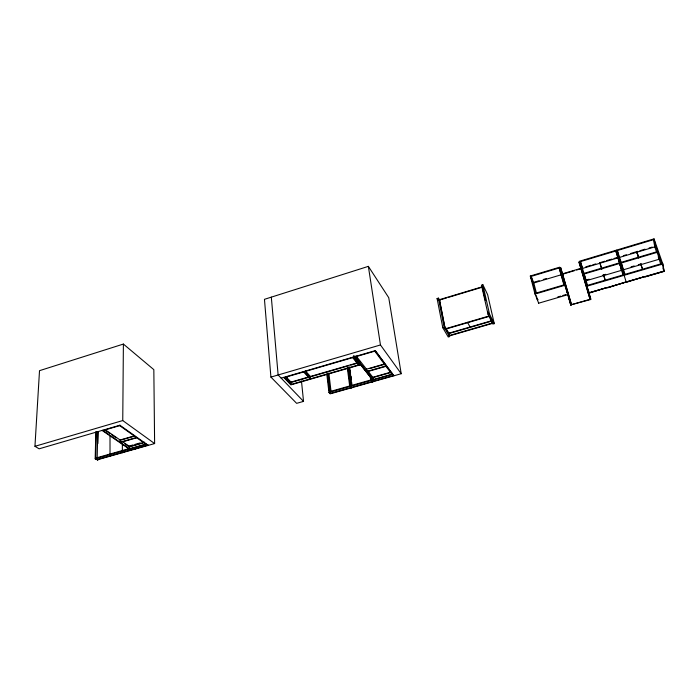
<?xml version="1.0" encoding="UTF-8"?>
<svg xmlns="http://www.w3.org/2000/svg" width="699" height="699" viewBox="0 0 699 699"><rect width="100%" height="100%" fill="white"/><g stroke="black" fill="none" stroke-linecap="round" stroke-linejoin="round"><path stroke-width="1.05" d="M122.325 451.318L122.386 443.734M123.391 344.065L153.832 369.649L154.619 443.568L122.753 420.553L123.391 344.065L39.511 370.671L34.95 446.312L39.127 448.819L120.001 425.193M110.005 435.442L110.023 456.202M97.86 443.568L98.131 431.702M95.178 458.806L97.843 459.977L95.178 458.806L95.842 431.781M154.619 443.568L97.484 459.759L95.711 458.649L96.366 431.632M97.161 458.457L97.79 431.466M326.791 374.105L328.949 392.462L330.181 393.843L401.209 373.72L388.749 297.695L368.364 266.363L264.458 299.321L270.915 377.093L296.638 403.34L303.541 401.392L301.461 380.964M448.793 332.471L449.614 336.595L448.251 336.997L442.799 327.752L437.093 298.525L438.448 298.123L439.933 300.727M482.86 284.72L481.462 285.14L488.103 314.48L492.865 324.056L494.263 323.654L487.622 294.611L482.86 284.72L489.518 314.061L494.263 323.654M440.23 299.854L439.549 300.054L445.289 329.22L489.064 316.42M441.593 299.443L446.696 297.905M448.741 297.285L482.432 287.14M567.081 291.824L564.809 285.288L535.006 294.078L530.314 276.009L559.733 267.175L570.751 304.878L590.795 299.085L579.523 261.234L654.011 238.866L662.792 263.977L664.05 271.011L588.96 292.855M560.624 267.551L571.494 304.659L560.624 267.551L530.462 276.603L532.332 281.295M581.385 269.875L590.052 299.294L578.964 262.055L654.22 239.469L654.788 242.553M533.957 282.265L539.165 280.71M543.324 279.469L546.443 278.543M562.145 273.929L581.577 268.136M585.736 266.896L591.022 265.244M592.735 264.807L595.731 263.916M604.941 261.173L599.891 262.675L601.9 269.237M606.653 260.587L612.009 259.058M614.028 258.464L617.051 257.555M623.325 255.685L626.383 254.777M630.463 253.562L637.768 251.308M639.838 250.766L645.002 249.15M649.1 247.996L652.193 247.079M562.276 274.305L574.543 270.644M576.588 270.041L581.699 268.512M534.115 282.859L561.166 274.794M562.214 274.48L562.931 274.27M581.813 268.643L618.318 257.765M619.349 257.45L655.548 246.66M583.927 273.396L619.629 262.807M621.149 262.352L657.584 251.553M564.643 284.676L534.849 293.466L538.667 303.2L568.051 294.62M586.007 280.133L589.126 279.216M602.634 275.231L605.753 274.314M631.083 266.852L634.176 265.943M638.292 264.729L641.385 263.82M34.95 446.312L122.753 420.553M270.915 377.093L380.457 344.965L401.209 373.72M538.16 299.705L537.435 299.923L536.343 295.729M442.799 327.752L444.188 327.35L449.614 336.595M488.103 314.48L489.518 314.061M586.714 285.585L662.573 263.357L664.05 271.011M662.792 263.977L586.898 286.206L589.135 293.134L607.344 287.429L589.021 292.759M557.75 296.979L560.79 296.088M562.817 295.494L565.858 294.611M281.155 378.124L375.311 350.618L393.904 375.791M103.006 430.514L119.695 425.647M284.004 377.67L353.336 357.425M355.31 356.848L374.769 351.169M491.825 320.684L448.575 333.274L449.038 335.616L492.358 323.043L492 321.47M568.488 298.368L569.231 298.15M587.99 292.689L588.741 292.47M626.19 281.95L644.88 276.516L626.278 282.335L616.387 250.163M491.991 321.024L448.767 333.598L449.23 335.939L492.524 323.384M664.006 271.361L645.133 276.848L664.006 271.361L662.897 267.997M290.391 382.274L357.766 362.729M308.276 377.451L290.662 382.563L286.721 378.421M311.387 376.551L348.679 365.734M350.749 365.131L356.971 363.331M290.609 384.581L359.129 364.756L358.805 362.423M359.041 362.729L359.365 365.061L290.88 384.869L283.724 377.373M570.83 304.851L590.83 299.469L588.89 292.907M134.374 435.879L120.088 439.986L120.062 442.222L136.41 437.53M384.415 363.996L366.459 369.159L366.792 371.466L385.769 366.023M121.451 439.924L134.715 436.115M369.684 368.6L384.642 364.301M136.751 437.775L120.411 442.458L120.429 440.221L105.322 429.806M385.997 366.328L367.027 371.763L366.8 370.225M128.939 446.119L133.011 444.957M135.047 444.381L140.132 442.93M144.684 442.205L129.56 446.512L129.542 448.723L145.707 444.136M390.47 372.261L372.82 377.285L373.152 379.566L391.868 374.253L391.632 372.733M129.271 446.923L142.998 443.017M390.689 372.558L371.143 378.115L353.659 355.887M95.728 458.09L129.979 448.356M329.57 391.685L373.423 379.234M95.711 458.649L146.589 444.214M328.949 392.462L392.829 374.332M97.109 459.54L147.9 445.149M329.937 393.563L393.694 375.494L393.598 374.909M110.293 456.132L109.752 456.281M122.386 452.707L122.928 452.55M102.648 430.269L129.883 448.959M102.08 430.435L129.332 449.108M121.993 441.296L129.892 446.74M105.636 430.575L110.031 433.598M111.788 434.804L116.174 437.827M124.955 443.874L128.467 446.294M135.667 448.941L135.117 449.099M148.503 445.307L147.952 445.464M119.905 425.228L148.319 445.359M119.337 425.394L146.03 444.372M303.541 401.392L278.132 374.979L271.317 297.145M284.633 377.486L291.23 384.398L291.011 382.091L285.882 376.691M286.179 376.464L287.577 377.941M304.283 371.746L310.653 378.779L310.408 376.464L305.454 370.977M303.646 371.929L310.024 378.963M306.232 372.733L309.779 376.647M351.553 387.788L350.374 386.381L348.023 368.487M350.924 387.962L352.313 387.569M352.68 357.617L358.473 364.948M371.964 382.003L373.362 381.61M353.091 357.11L359.365 365.061M372.602 381.82L371.475 380.396L370.924 376.604M355.066 356.534L373.38 379.854L373.039 377.574L367.814 370.889M354 355.826L358.823 361.96M359.906 363.34L371.055 377.53M354.41 356.726L372.742 380.038M356.053 355.852L366.695 369.456M356.053 356.874L357.355 358.552M358.666 360.221L359.976 361.89M368.487 372.742L369.788 374.411M374.533 350.846L392.087 374.55M375.197 350.653L392.724 374.367M445.219 327.141L448.837 333.327M445.342 327.744L448.959 333.93M437.093 298.525L438.081 300.264M467.509 322.291L470.427 327.691M489.894 316.796L491.703 320.457M530.314 276.009L531.432 278.822M661.796 263.584L653.451 239.705L654.788 246.887L656.859 252.82M658.24 256.778L660.992 264.694M636.745 251.684L638.825 257.879M640.896 264.073L642.626 269.237M636.833 252.077L638.213 256.21M636.579 251.736L638.65 257.931M640.73 264.126L642.46 269.29M625.02 274.358L617.339 250.539L618.816 256.542M619.061 257.538L620.721 262.684M624.032 272.977L623.036 269.893L659.105 259.268L657.803 252.156L621.341 262.964L622.792 268.897M618.065 257.258L619.716 262.413M623.491 274.812L615.828 250.993L623.185 275.476M578.964 262.055L581.087 268.853M603.7 275.03L605.29 280.177M599.733 262.719L601.629 268.897M603.534 275.074L605.124 280.229M582.547 268.425L580.441 261.609L587.702 285.865M585.386 280.421L586.295 283.506M588.226 290.05L589.135 293.134M585.413 280.815L586.304 283.864M564.46 282.178L565.325 285.271M567.064 291.448L570.961 305.21M566.924 291.247L567.806 294.393M568.392 296.49L570.751 304.878M564.434 285.192L559.165 267.997L563.901 284.895M536.517 293.423L533.783 282.955L531.188 276.393L535.574 293.257M538.51 302.597L538.667 303.2M620.118 264.781L621.341 269.727M485.342 300.378L482.258 286.782L439.356 299.705L445.088 328.888L488.889 316.07L487.946 311.885M438.448 298.123L444.188 327.35M654.011 238.866L654.771 242.981M657.776 252.566L658.895 258.665M368.364 266.363L380.457 344.965M371.711 377.495L372.025 379.627M370.295 376.778L370.758 379.985M350.251 370.566L350.54 372.724M350.968 375.966L351.256 378.133M349.587 367.036L350.592 374.603M350.881 376.761L351.309 380.011M351.597 382.17L351.877 384.328M349.29 367.298L351.728 385.665M351.344 386.888L351.422 387.473L350.4 385.769M351.248 386.923L351.317 387.508M348.504 367.228L350.924 385.621M347.263 367.587L349.675 385.97M328.862 373.205L331.046 391.536M328.014 373.152L330.19 391.51M327.403 373.327L329.64 392.27L330.557 393.388L329.64 392.27L327.403 373.921M619.821 263.418L584.102 273.999L586.19 280.736L621.533 270.33L619.821 263.418M626.016 282.003L607.614 287.761L626.016 282.003"/></g></svg>
